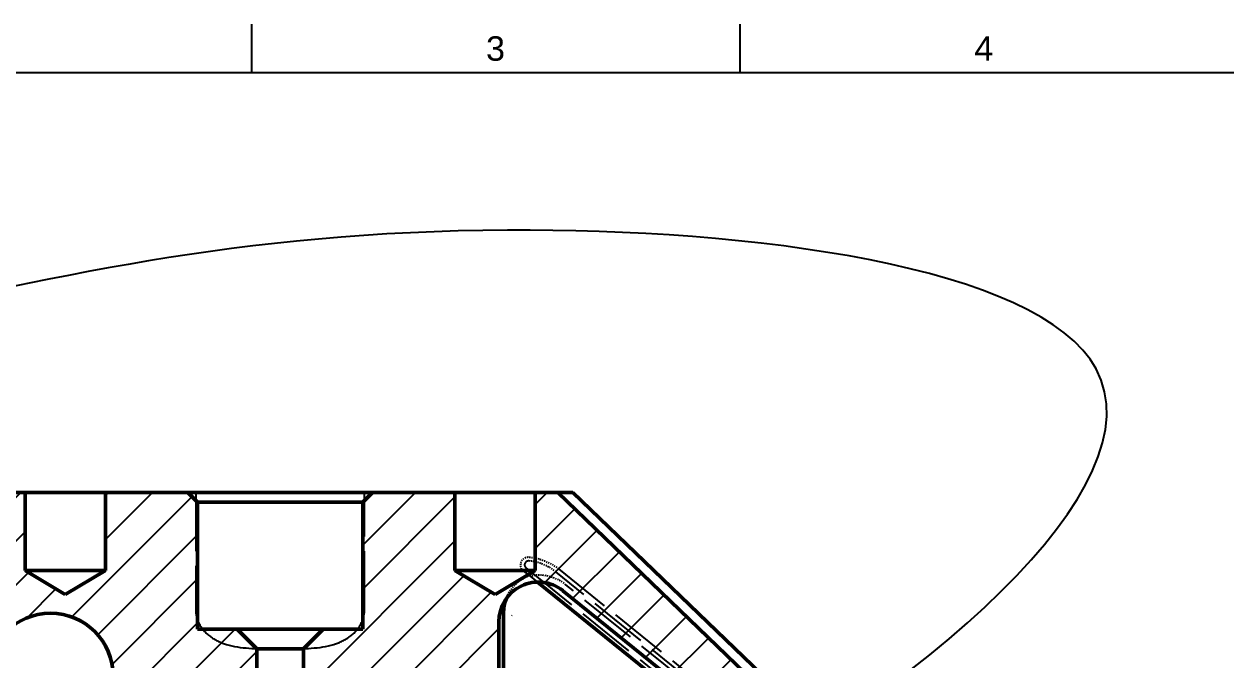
# Model space of a CAD drawing. Header units: millimetres. Extents: x 0 to 860, y -24 to 617.
# Drawn here: x 529.7 to 652.8, y 546.8 to 611.9 of the extents above; entities that cross this region are included whole.
import ezdxf
from ezdxf.enums import TextEntityAlignment as Align

# ---------------------------------------------------------------- set-up
doc = ezdxf.new("R2010")
doc.units = ezdxf.units.MM
for name, pattern in [('AM_ISO02W050', [7.5, 6, -1.5]), ('AM_ISO08W050', [18, 12, -1.5, 3, -1.5]), ('HIDDEN2', [0.1875, 0.125, -0.0625])]:
    doc.linetypes.add(name, pattern=pattern)
for name, color, linetype, lineweight in [('AM_3', 6, 'AM_ISO02W050', 25), ('AM_7', 4, 'AM_ISO08W050', 25), ('AM_8', 1, 'Continuous', 25), ('BORDER', 7, 'Continuous', 25), ('Breakout Section', 7, 'Continuous', 25), ('Hidden', 7, 'HIDDEN2', 25), ('Visible', 7, 'Continuous', 50)]:
    doc.layers.add(name, color=color, linetype=linetype, lineweight=lineweight)
doc.styles.add('FusionTitle', font='arial.ttf')

# ---------------------------------------------------------------- blocks, each defined once
blk = doc.blocks.new('ISO_A3_SHEET')
at = {"layer": 'BORDER'}
for p, q in [((115, 292), (115, 287)), ((165, 292), (165, 287)), ((410, 287), (20, 287))]:
    blk.add_line(p, q, dxfattribs=at)
at = {"layer": 'BORDER', "style": 'FusionTitle'}
for s, p in [('3', (140, 289.5)), ('4', (190, 289.5))]:
    blk.add_text(s, height=2.5, dxfattribs=at).set_placement(p, align=Align.MIDDLE)

msp = doc.modelspace()

# ---------------------------------------------------------------- hatches: boundary and pattern name
at = {"layer": 'AM_8'}
h = msp.add_hatch(dxfattribs=at)
h.set_pattern_fill('ANSI31', color=256, style=0)
h.set_pattern_definition([(45, (437.9836, 319.8726), (-2.245064, 2.245064), [])])
edge = h.paths.add_edge_path(flags=0)
edge.add_spline(control_points=[(610.41, 535.59), (610.65, 535.76), (610.89, 535.94), (611.53, 536.41), (611.93, 536.7), (612.32, 537)], knot_values=[0, 0, 0, 0, 0.297466, 0.297466, 0.789426, 0.789426, 0.789426, 0.789426], degree=3, periodic=0)
edge.add_line((584.35, 563.94), (612.32, 537))
edge.add_line((582.03, 563.94), (584.35, 563.94))
edge.add_line((582.03, 555.94), (582.03, 563.94))
edge.add_line((577.93, 553.48), (582.03, 555.94))
edge.add_line((573.83, 555.94), (577.93, 553.48))
edge.add_line((573.83, 563.94), (573.83, 555.94))
edge.add_line((567.18, 563.94), (573.83, 563.94))
edge.add_line((567.18, 563.94), (567.18, 563.94))
edge.add_line((565.38, 563.94), (567.18, 563.94))
edge.add_line((564.38, 562.94), (565.38, 563.94))
edge.add_line((564.38, 549.94), (564.38, 562.94))
edge.add_line((560.33, 549.94), (564.38, 549.94))
edge.add_line((558.33, 547.94), (560.33, 549.94))
edge.add_line((558.33, 509.86), (558.33, 547.94))
edge.add_spline(control_points=[(558.58, 509.93), (558.5, 509.91), (558.41, 509.89), (558.33, 509.86)], knot_values=[0.280801, 0.280801, 0.280801, 0.280801, 0.296726, 0.296726, 0.296726, 0.296726], degree=3, periodic=0)
edge.add_spline(control_points=[(567.91, 512.88), (564.84, 511.78), (561.79, 510.81), (558.71, 509.97), (558.65, 509.95), (558.58, 509.93)], knot_values=[2.528, 2.528, 2.528, 2.528, 2.996496, 2.996496, 3.006761, 3.006761, 3.006761, 3.006761], degree=3, periodic=0)
edge.add_spline(control_points=[(568.15, 512.96), (568.07, 512.94), (567.99, 512.91), (567.91, 512.88)], knot_values=[2.515766, 2.515766, 2.515766, 2.515766, 2.528, 2.528, 2.528, 2.528], degree=3, periodic=0)
edge.add_line((568.15, 518.57), (568.15, 512.96))
edge.add_line((568.15, 518.87), (568.15, 518.57))
edge.add_line((582.23, 518.87), (568.15, 518.87))
edge.add_spline(control_points=[(582.3, 518.91), (582.28, 518.9), (582.25, 518.89), (582.23, 518.87)], knot_values=[0.032607, 0.032607, 0.032607, 0.032607, 0.037918, 0.037918, 0.037918, 0.037918], degree=3, periodic=0)
edge.add_line((582.67, 519.27), (582.3, 518.91))
edge.add_line((582.67, 525.51), (582.67, 519.27))
edge.add_ellipse((577.09, 531.55), major_axis=(7.43, -3.55), ratio=1, start_angle=-21.7639, end_angle=90, ccw=False)
edge.add_line((580.64, 538.98), (580.64, 538.98))
edge.add_spline(control_points=[(580.64, 538.98), (580.18, 539.2), (579.77, 539.51), (579.25, 540.06), (579.09, 540.26), (578.75, 540.79), (578.59, 541.14), (578.38, 541.89), (578.32, 542.27), (578.32, 542.65)], knot_values=[-0.224252, -0.224252, -0.224252, -0.224252, -0.148312, -0.148312, -0.110184, -0.110184, -0.054097, -0.054097, 0, 0, 0, 0], degree=3, periodic=0)
edge.add_line((578.32, 542.65), (578.32, 550.69))
edge.add_ellipse((582.33, 550.73), major_axis=(-1.88, -3.58), ratio=0.989891, start_angle=-191.1132, end_angle=-62.0833, ccw=False)
edge.add_line((584.86, 553.88), (608.45, 534.84))
edge.add_line((608.45, 534.84), (608.59, 534.29))
edge.add_spline(control_points=[(609.65, 535.04), (609.3, 534.79), (608.94, 534.54), (608.59, 534.29)], knot_values=[0.307763, 0.307763, 0.307763, 0.307763, 0.370434, 0.370434, 0.370434, 0.370434], degree=3, periodic=0)
edge.add_spline(control_points=[(610.41, 535.59), (610.15, 535.41), (609.9, 535.22), (609.65, 535.04)], knot_values=[0.833337, 0.833337, 0.833337, 0.833337, 0.893975, 0.893975, 0.893975, 0.893975], degree=3, periodic=0)
edge = h.paths.add_edge_path(flags=0)
edge.add_ellipse((577.09, 531.55), major_axis=(0, 3.4), ratio=1, start_angle=0, end_angle=360)
edge = h.paths.add_edge_path(flags=0)
edge.add_ellipse((563.04, 533.41), major_axis=(0, 3.4), ratio=1, start_angle=0, end_angle=360)
edge = h.paths.add_edge_path(flags=0)
edge.add_line((537.62, 528.19), (537.62, 506.9))
edge.add_line((537.62, 506.9), (537.62, 506.9))
edge.add_spline(control_points=[(537.62, 506.9), (542.88, 506.85), (548.3, 507.57), (553.53, 508.7)], knot_values=[3.26411, 3.26411, 3.26411, 3.26411, 4.051041, 4.051041, 4.051041, 4.051041], degree=3, periodic=0)
edge.add_line((553.53, 508.7), (553.53, 547.94))
edge.add_line((553.53, 547.94), (551.53, 549.94))
edge.add_line((551.53, 549.94), (547.48, 549.94))
edge.add_line((547.48, 549.94), (547.48, 562.94))
edge.add_line((547.48, 562.94), (546.48, 563.94))
edge.add_line((546.48, 563.94), (544.68, 563.94))
edge.add_line((544.68, 563.94), (544.68, 563.94))
edge.add_line((544.68, 563.94), (538.03, 563.94))
edge.add_line((538.03, 563.94), (538.03, 555.94))
edge.add_line((538.03, 555.94), (533.93, 553.48))
edge.add_line((533.93, 553.48), (529.83, 555.94))
edge.add_line((529.83, 555.94), (529.83, 563.94))
edge.add_line((529.83, 563.94), (526.89, 563.94))
edge.add_line((526.89, 563.94), (503.09, 540.2))
edge.add_spline(control_points=[(503.09, 540.2), (503.23, 539.22), (503.4, 538.27), (503.58, 537.34)], knot_values=[0.145474, 0.145474, 0.145474, 0.145474, 0.938844, 0.938844, 0.938844, 0.938844], degree=3, periodic=0)
edge.add_spline(control_points=[(503.58, 537.34), (503.65, 536.98), (503.73, 536.62), (503.81, 536.26)], knot_values=[0.25562, 0.25562, 0.25562, 0.25562, 0.322568, 0.322568, 0.322568, 0.322568], degree=3, periodic=0)
edge.add_spline(control_points=[(503.81, 536.26), (504.43, 533.34), (505.28, 530.47), (506.37, 527.72)], knot_values=[6.619501, 6.619501, 6.619501, 6.619501, 7.323802, 7.323802, 7.323802, 7.323802], degree=3, periodic=0)
edge.add_line((506.37, 527.72), (506.37, 527.72))
edge.add_line((506.37, 527.72), (509.48, 526.35))
edge.add_line((509.48, 526.35), (518.37, 526.35))
edge.add_ellipse((534.54, 458.85), major_axis=(69.34, -3.08), ratio=1, start_angle=90, end_angle=106.0154, ccw=False)
edge = h.paths.add_edge_path(flags=0)
edge.add_ellipse((512.24, 534.11), major_axis=(0, 3.4), ratio=1, start_angle=0, end_angle=360)
edge = h.paths.add_edge_path(flags=0)
edge.add_ellipse((532.42, 545.17), major_axis=(0, 6.4), ratio=1, start_angle=0, end_angle=360)

# ---------------------------------------------------------------- linework, layer by layer
at = {"layer": 'AM_3', "extrusion": (0, 1, 0)}
for p, q in [((547.28, 563.94), (547.28, 551.94)), ((564.57, 551.94), (564.57, 563.94)), ((581.45, 555.42), (580.85, 555.9)), ((581.1, 556.21), (609.87, 533)), ((581.45, 555.42), (581.52, 555.36)), ((581.52, 555.36), (582.27, 554.76)), ((610.36, 534.66), (584.17, 555.8)), ((584.42, 556.11), (610.61, 534.98)), ((609.31, 535.02), (585.17, 554.49)), ((578.79, 552.59), (579.27, 553.5))]:
    msp.add_line(p, q, dxfattribs=at)
at = {"layer": 'AM_7'}
for points, knots in [([(581.39, 556.92), (581.25, 556.94), (581, 556.81), (580.92, 556.45), (581.03, 556.28), (581.1, 556.21)], [0, 0, 0, 0, 0.0438911, 0.0731518, 0.1024125, 0.1024125, 0.1024125, 0.1024125]), ([(547.28, 551.94), (547.28, 551.45), (547.43, 550.88), (547.93, 549.94), (548.4, 549.44), (549.32, 548.8), (549.92, 548.53), (551.85, 547.94), (553.61, 547.94), (555.08, 547.94)], [1.5050247, 1.5050247, 1.5050247, 1.5050247, 1.5781928, 1.5781928, 1.6646431, 1.6646431, 1.746639, 1.746639, 1.9668559, 1.9668559, 1.9668559, 1.9668559]), ([(556.78, 547.94), (558.24, 547.94), (560.01, 547.94), (561.93, 548.53), (562.53, 548.8), (563.45, 549.44), (563.92, 549.94), (564.42, 550.88), (564.57, 551.45), (564.57, 551.94)], [0.0398437, 0.0398437, 0.0398437, 0.0398437, 0.2600606, 0.2600606, 0.3420565, 0.3420565, 0.4285069, 0.4285069, 0.5016749, 0.5016749, 0.5016749, 0.5016749])]:
    msp.add_open_spline(points, degree=3, knots=knots, dxfattribs=at)
at = {"layer": 'Breakout Section', "transparency": 33554432}
msp.add_spline([(510.77, 580.95, 22.7), (579.21, 590.78, 22.7), (639.47, 576.58, 22.7), (515.93, 513.77, 22.7), (510.77, 580.95, 22.7)], degree=3, dxfattribs=at)
at = {"layer": 'Hidden', "extrusion": (1e-16, 0, -1)}
for centre, radius, start, end in [((-581.36, 556.53), 0.8, 308.8643, 95.2157), ((-580.91, 551.74), 5.6, 95.3344, 128.82)]:
    msp.add_arc(centre, radius, start, end, dxfattribs=at)
at = {"layer": 'Hidden'}
for centre, major_axis, ratio, start_param, end_param in [((580.93, 551.68), (0.04, 5.27), 0.987633, -0.665188, -0.081655), ((582.89, 551.78), (-3.32, 2.24), 0.883304, 4.617348, 5.612102)]:
    msp.add_ellipse(centre, major_axis=major_axis, ratio=ratio, start_param=start_param, end_param=end_param, dxfattribs=at)
at = {"layer": 'Hidden', "extrusion": (1.01415e-16, 2.69795e-18, -1)}
msp.add_ellipse((582.81, 551.64), major_axis=(1.88, 3.58), ratio=0.989891, start_param=4.58439, end_param=5.449547, dxfattribs=at)
at = {"layer": 'Visible', "extrusion": (0, 1, 0)}
for p, q in [((526.89, 563.94), (529.83, 563.94)), ((529.83, 563.94), (529.83, 555.94)), ((529.83, 563.94), (538.03, 563.94)), ((538.03, 563.94), (544.68, 563.94)), ((538.03, 555.94), (538.03, 563.94)), ((544.68, 563.94), (546.48, 563.94)), ((544.68, 563.94), (544.68, 563.94)), ((547.28, 563.94), (544.68, 563.94)), ((546.48, 563.94), (547.48, 562.94)), ((565.38, 563.94), (546.48, 563.94)), ((547.28, 563.94), (547.28, 563.94)), ((564.38, 562.94), (565.38, 563.94)), ((567.18, 563.94), (564.57, 563.94)), ((564.57, 563.94), (564.57, 563.94)), ((565.38, 563.94), (567.18, 563.94)), ((567.18, 563.94), (573.83, 563.94)), ((567.18, 563.94), (567.18, 563.94)), ((573.83, 563.94), (573.83, 555.94)), ((573.83, 563.94), (582.03, 563.94)), ((582.03, 563.94), (584.35, 563.94)), ((582.03, 555.94), (582.03, 563.94)), ((584.35, 563.94), (612.32, 537)), ((584.35, 563.94), (585.91, 563.94)), ((585.91, 563.94), (614.96, 535.96)), ((547.48, 562.94), (547.48, 549.94)), ((547.48, 562.94), (564.38, 562.94)), ((564.38, 549.94), (564.38, 562.94)), ((529.83, 555.94), (533.93, 553.48)), ((529.83, 555.94), (538.03, 555.94)), ((533.93, 553.48), (538.03, 555.94)), ((573.83, 555.94), (577.93, 553.48)), ((573.83, 555.94), (582.03, 555.94)), ((577.93, 553.48), (582.03, 555.94)), ((582.27, 554.76), (608.08, 533.93)), ((608.45, 534.84), (584.86, 553.88)), ((578.8, 541.7), (578.8, 551.61)), ((578.32, 550.69), (578.32, 542.65)), ((547.48, 549.94), (551.53, 549.94)), ((551.53, 549.94), (553.53, 547.94)), ((560.33, 549.94), (551.53, 549.94)), ((558.33, 547.94), (560.33, 549.94)), ((560.33, 549.94), (564.38, 549.94)), ((553.53, 547.94), (553.53, 508.7)), ((553.53, 547.94), (558.33, 547.94)), ((558.33, 509.86), (558.33, 547.94))]:
    msp.add_line(p, q, dxfattribs=at)
at = {"layer": 'Visible'}
msp.add_circle((532.42, 545.17), 6.4, dxfattribs=at)
msp.add_ellipse((582.33, 550.73), major_axis=(1.88, 3.58), ratio=0.989891, start_param=-0.193962, end_param=2.058035, dxfattribs=at)
at = {"layer": 'Visible', "extrusion": (1.01415e-16, 2.69795e-18, -1)}
msp.add_ellipse((582.81, 551.64), major_axis=(1.88, 3.58), ratio=0.989891, start_param=4.22515, end_param=4.58439, dxfattribs=at)

# ---------------------------------------------------------------- block references
at = {"layer": 'BORDER'}
msp.add_blockref('ISO_A3_SHEET', (437.98, 319.87), dxfattribs=at)

doc.saveas('drawing.dxf')
